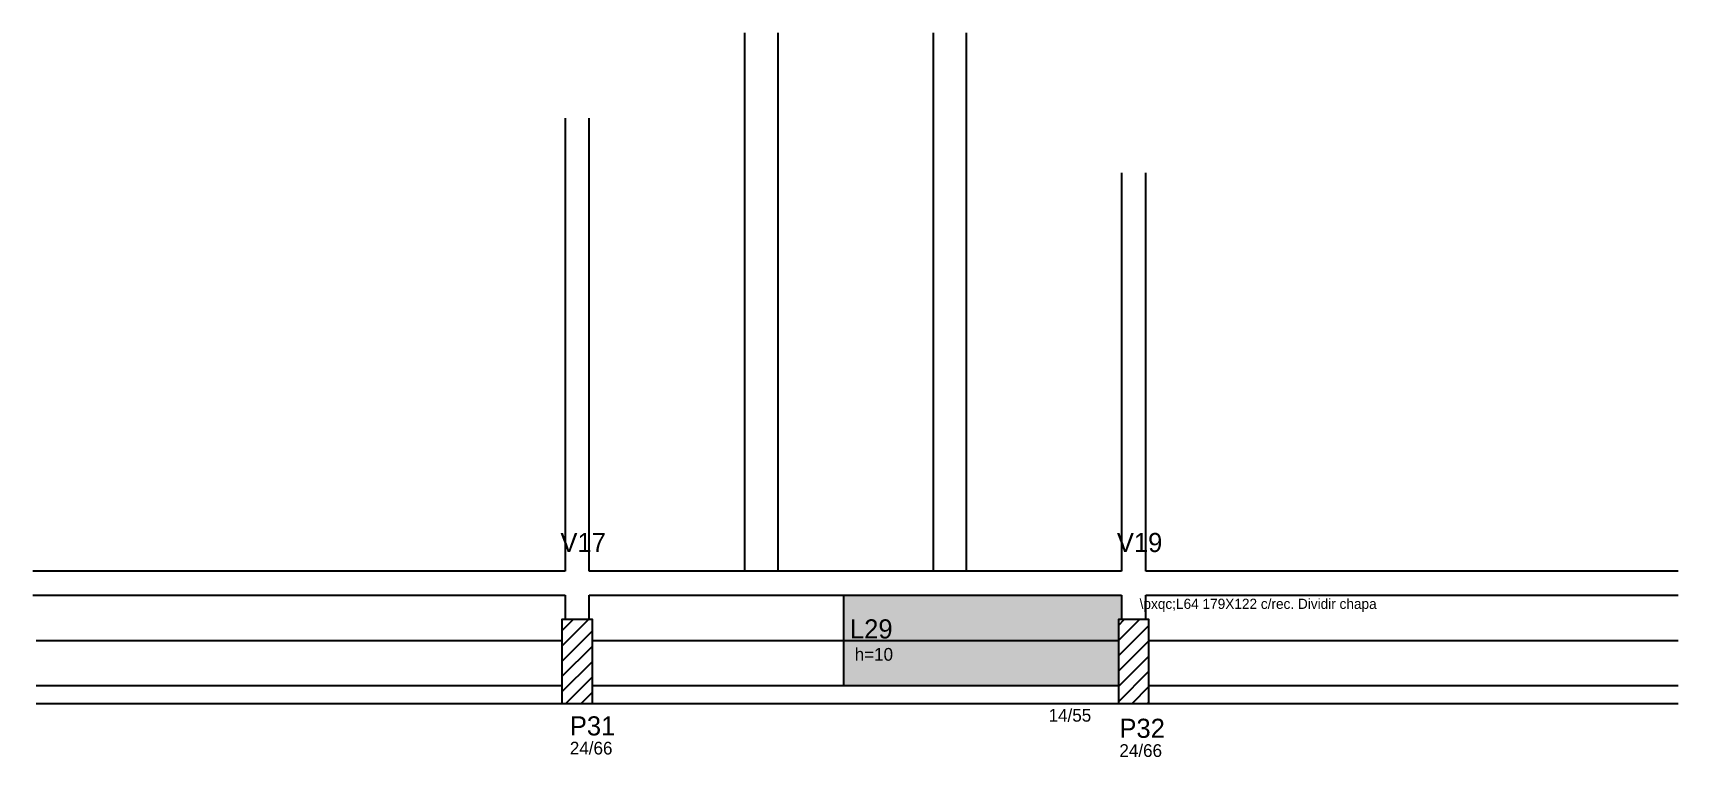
# Model space of a CAD drawing. Header units: metres. Extents: x 4946 to 6238, y 1540 to 2109.
import ezdxf

# ---------------------------------------------------------------- set-up
doc = ezdxf.new("R2010")
doc.units = ezdxf.units.M
for name, color, linetype in [('3', 7, 'Continuous'), ('4', 7, 'Continuous'), ('7', 7, 'Continuous'), ('AUX00', 7, 'Continuous'), ('Painéis', 7, 'Continuous'), ('REAPROVEITAMENTO', 7, 'Continuous')]:
    doc.layers.add(name, color=color, linetype=linetype)

msp = doc.modelspace()

# ---------------------------------------------------------------- hatches: boundary and pattern name
at = {"layer": 'REAPROVEITAMENTO'}
h = msp.add_hatch(color=7, dxfattribs=at)
h.dxf.hatch_style = 1
h.paths.add_polyline_path([(5800.3, 1648), (5797.8, 1648), (5797.8, 1648), (5798, 1596), (5798, 1596), (5582.5, 1596), (5582.5, 1596), (5582.5, 1667), (5582.5, 1667), (5800.5, 1667), (5800.5, 1667), (5800.3, 1648)])

# ---------------------------------------------------------------- linework, layer by layer
at = {"layer": '3', "color": 7, "lineweight": 25}
for p, q in [((5361, 1627.1), (5381.9, 1648)), ((5361, 1639.2), (5369.9, 1648)), ((5798, 1631.4), (5814.6, 1648)), ((5798, 1643.4), (5802.6, 1648)), ((5798, 1619.4), (5822, 1643.4)), ((5361, 1615.1), (5385, 1639.1)), ((5798, 1607.3), (5822, 1631.3)), ((5361, 1603.1), (5385, 1627.1)), ((5361, 1591.1), (5385, 1615.1)), ((5798, 1595.3), (5822, 1619.3)), ((5364, 1582), (5385, 1603)), ((5798, 1583.3), (5822, 1607.3)), ((4948, 1596), (5361, 1596)), ((5376, 1582), (5385, 1591)), ((5385, 1596), (5798, 1596)), ((5808.7, 1582), (5822, 1595.3)), ((5822, 1596), (6237.5, 1596)), ((4948, 1582), (5361, 1582)), ((5385, 1582), (5798, 1582)), ((5820.8, 1582), (5822, 1583.3)), ((5822, 1582), (6237.5, 1582))]:
    msp.add_line(p, q, dxfattribs=at)
for points in [[(5363.5, 2042), (5363.5, 1686)], [(5382.5, 1686), (5382.5, 2042)], [(5800.5, 1999), (5800.5, 1686)], [(5819.5, 1686), (5819.5, 1999)], [(5363.5, 1686), (4945.5, 1686)], [(5800.5, 1686), (5382.5, 1686)], [(6237.5, 1686), (5819.5, 1686)], [(4945.5, 1667), (5363.5, 1667)], [(5363.5, 1667), (5363.5, 1648)], [(5382.5, 1667), (5800.5, 1667)], [(5382.5, 1648), (5382.5, 1667)], [(5800.5, 1667), (5800.5, 1648)], [(5819.5, 1667), (6237.5, 1667)], [(5819.5, 1648), (5819.5, 1667)]]:
    msp.add_lwpolyline(points, dxfattribs=at)
at = {"layer": '7', "color": 7, "lineweight": 25}
for points in [[(5361, 1582), (5385, 1582), (5385, 1648), (5361, 1648), (5361, 1582)], [(5798, 1582), (5822, 1582), (5822, 1648), (5798, 1648), (5798, 1582)]]:
    msp.add_lwpolyline(points, dxfattribs=at)
at = {"layer": 'Painéis', "color": 7, "lineweight": 25}
for p, q in [((5504.5, 2109), (5504.5, 1686)), ((5530.5, 2109), (5530.5, 1686)), ((5652.5, 2109), (5652.5, 1686)), ((5678.5, 2109), (5678.5, 1686)), ((5582.5, 1596), (5582.5, 1667)), ((4948, 1631.5), (5361, 1631.5)), ((5385, 1631.5), (5798, 1631.5)), ((5822, 1631.5), (6237.5, 1631.5))]:
    msp.add_line(p, q, dxfattribs=at)

# ---------------------------------------------------------------- texts
at = {"layer": '3', "color": 7, "lineweight": 25}
for s, p in [('h=10', (5590.9, 1615.6)), ('14/55', (5743.2, 1567.7)), ('24/66', (5367.2, 1541.9)), ('24/66', (5798.8, 1540))]:
    msp.add_text(s, height=10, dxfattribs=at).set_placement(p)
at = {"layer": '4', "color": 7, "lineweight": 25}
for s, p in [('V17', (5359.8, 1701)), ('V19', (5796.8, 1701)), ('L29', (5587.2, 1633.1)), ('P31', (5367.2, 1556.9)), ('P32', (5798.8, 1555))]:
    msp.add_text(s, height=15, dxfattribs=at).set_placement(p)
at = {"layer": 'AUX00', "color": 7, "lineweight": 25}
msp.add_text('\\pxqc;L64^J179X122^Jc/rec.^JDividir chapa', height=8, dxfattribs=at).set_placement((5814.7, 1656.3))

doc.saveas('drawing.dxf')
